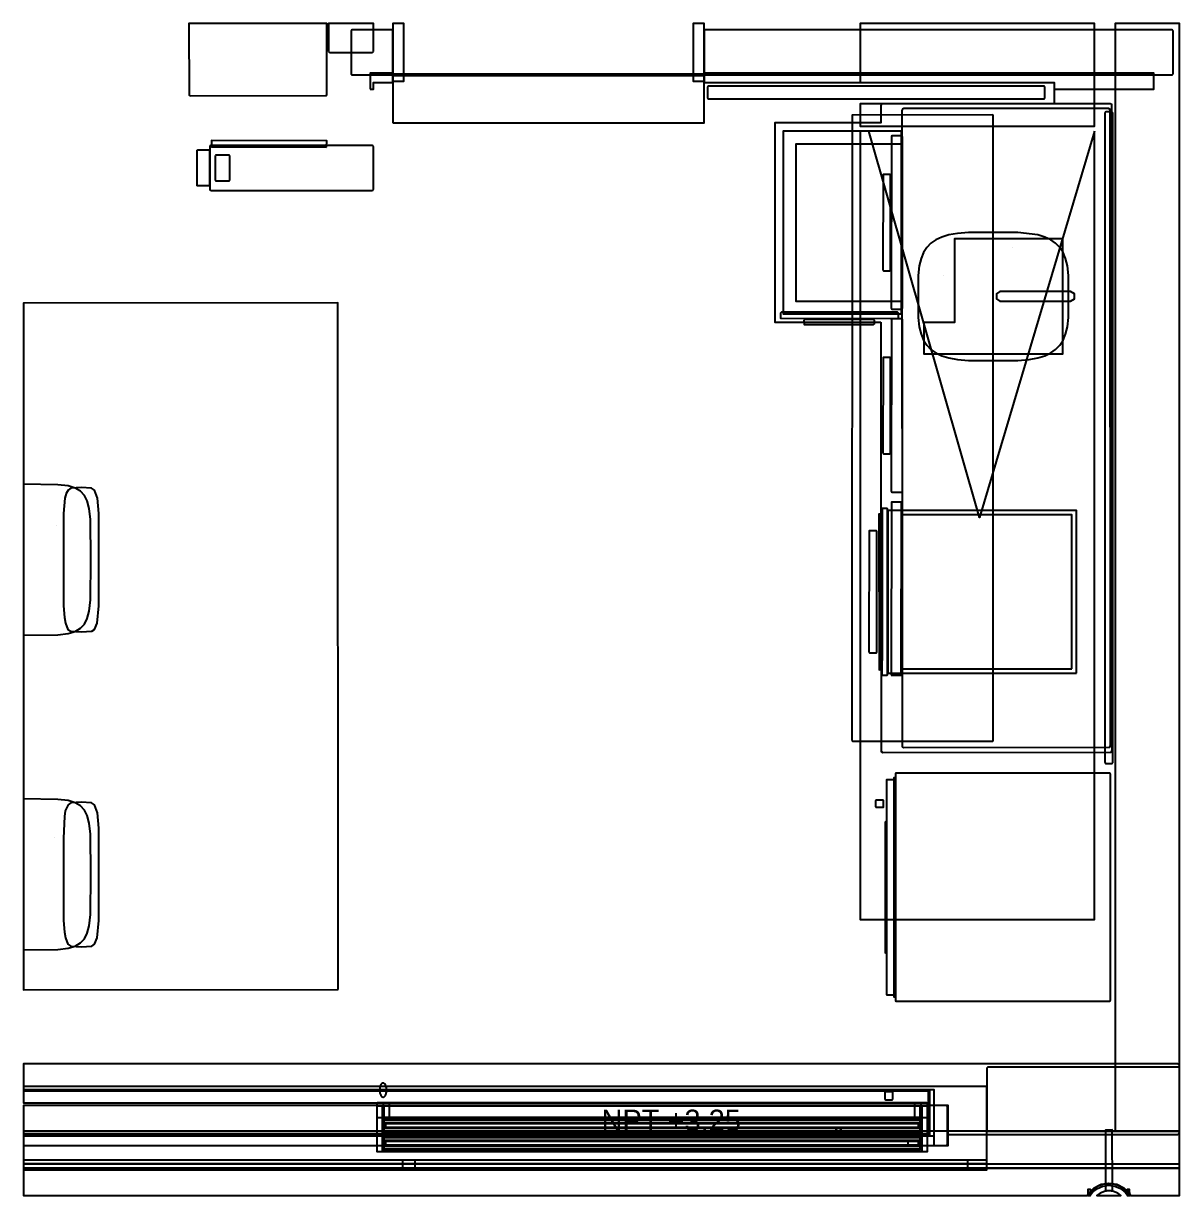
# Model space of a CAD drawing. Header units: metres. Extents: x 977.7 to 1062, y -12.2 to -3.
# Drawn here: x 1058.4 to 1062, y -12.2 to -8.55 of the extents above; entities that cross this region are included whole.
import ezdxf

# ---------------------------------------------------------------- set-up
doc = ezdxf.new("R2010")
doc.units = ezdxf.units.M
for name, color, linetype in [('CORTE', 7, 'Continuous'), ('TEXTOS', 7, 'Continuous'), ('VISTA', 8, 'Continuous')]:
    doc.layers.add(name, color=color, linetype=linetype)

msp = doc.modelspace()

# ---------------------------------------------------------------- linework, layer by layer
at = {"layer": 'CORTE'}
for points in [[(1059.35, -8.6355), (1059.3504, -8.6369), (1059.3508, -8.6381), (1059.3511, -8.6384), (1059.3513, -8.6387), (1059.3516, -8.6389), (1059.3519, -8.6392), (1059.3533, -8.6396), (1059.3545, -8.64), (1059.4236, -8.64), (1059.4855, -8.64), (1059.4869, -8.6396), (1059.4881, -8.6392), (1059.4884, -8.6389), (1059.4887, -8.6387), (1059.4889, -8.6384), (1059.4892, -8.6381), (1059.4896, -8.6369), (1059.49, -8.6355), (1059.49, -8.55), (1059.35, -8.55), (1059.35, -8.6355)], [(1059.4208, -8.5719), (1059.4204, -8.5733), (1059.42, -8.5745), (1059.42, -8.6438), (1059.42, -8.7055), (1059.4204, -8.7069), (1059.4208, -8.7081), (1059.4211, -8.7084), (1059.4213, -8.7087), (1059.4216, -8.7089), (1059.4219, -8.7092), (1059.4233, -8.7096), (1059.4245, -8.71), (1059.55, -8.71), (1059.55, -8.57), (1059.4245, -8.57), (1059.4233, -8.5704), (1059.4219, -8.5708), (1059.4216, -8.5711), (1059.4213, -8.5713), (1059.4211, -8.5716), (1059.4208, -8.5719)], [(1061.9784, -8.5711), (1061.9781, -8.5708), (1061.9769, -8.5704), (1061.9755, -8.57), (1060.7745, -8.57), (1060.52, -8.57), (1060.52, -8.71), (1060.7745, -8.71), (1061.9755, -8.71), (1061.9769, -8.7096), (1061.9781, -8.7092), (1061.9784, -8.7089), (1061.9787, -8.7087), (1061.9789, -8.7084), (1061.9792, -8.7081), (1061.9796, -8.7069), (1061.98, -8.7055), (1061.98, -8.6438), (1061.98, -8.5745), (1061.9796, -8.5733), (1061.9792, -8.5719), (1061.9789, -8.5716), (1061.9787, -8.5713), (1061.9784, -8.5711)], [(1061.8, -9.5632), (1061.8, -11.9955), (1061.8005, -11.997), (1061.8008, -11.9981), (1061.8011, -11.9984), (1061.8013, -11.9987), (1061.8017, -11.999), (1061.8019, -11.9992), (1061.8034, -11.9997), (1061.8045, -12), (1061.918, -12), (1061.9955, -12), (1061.997, -11.9995), (1061.9981, -11.9992), (1061.9984, -11.9989), (1061.9987, -11.9987), (1061.9989, -11.9984), (1061.9992, -11.9981), (1061.9995, -11.997), (1062, -11.9955), (1062, -9.5632), (1062, -8.55), (1061.8, -8.55), (1061.8, -9.5632)], [(1061.401, -11.8017), (1061.4008, -11.8019), (1061.4003, -11.8034), (1061.4, -11.8045), (1061.4, -11.918), (1061.4, -11.9955), (1061.4005, -11.997), (1061.4008, -11.9981), (1061.4011, -11.9984), (1061.4013, -11.9987), (1061.4017, -11.999), (1061.4019, -11.9992), (1061.4034, -11.9997), (1061.4045, -12), (1061.7556, -12), (1061.9955, -12), (1061.997, -11.9995), (1061.9981, -11.9992), (1061.9984, -11.9989), (1061.9987, -11.9987), (1061.9989, -11.9984), (1061.9992, -11.9981), (1061.9995, -11.997), (1062, -11.9955), (1062, -11.918), (1062, -11.8045), (1061.9997, -11.8034), (1061.9992, -11.8019), (1061.999, -11.8017), (1061.9987, -11.8013), (1061.9984, -11.8011), (1061.9981, -11.8008), (1061.997, -11.8005), (1061.9955, -11.8), (1061.7556, -11.8), (1061.4045, -11.8), (1061.4034, -11.8003), (1061.4019, -11.8008), (1061.4017, -11.801), (1061.4013, -11.8013), (1061.401, -11.8017)]]:
    msp.add_lwpolyline(points, close=True, dxfattribs=at)
at = {"layer": 'VISTA'}
for points in [[(1058.9162, -8.7738), (1058.919, -8.775), (1059.3433, -8.7743), (1059.345, -8.771), (1059.3443, -8.55), (1058.9151, -8.55), (1058.9162, -8.7738)], [(1059.552, -8.73), (1059.583, -8.73), (1059.5844, -8.7294), (1059.585, -8.728), (1059.585, -8.552), (1059.5844, -8.5506), (1059.583, -8.55), (1059.552, -8.55), (1059.5506, -8.5506), (1059.55, -8.552), (1059.55, -8.728), (1059.5506, -8.7294), (1059.552, -8.73)], [(1060.487, -8.73), (1060.518, -8.73), (1060.5194, -8.7294), (1060.52, -8.728), (1060.52, -8.552), (1060.5194, -8.5506), (1060.518, -8.55), (1060.487, -8.55), (1060.4856, -8.5506), (1060.485, -8.552), (1060.485, -8.728), (1060.4856, -8.7294), (1060.487, -8.73)], [(1061.61, -8.8), (1061.005, -8.8), (1061.005, -8.87), (1061.735, -8.87), (1061.735, -8.55), (1061.005, -8.55), (1061.005, -8.734), (1061.61, -8.734), (1061.61, -8.8)], [(1059.48, -8.755), (1059.49, -8.755), (1059.49, -8.734), (1059.55, -8.734), (1059.55, -8.705), (1059.48, -8.705), (1059.48, -8.755)], [(1059.55, -8.7125), (1060.52, -8.7125), (1060.52, -8.7075), (1059.55, -8.7075), (1059.55, -8.7125)], [(1059.55, -8.86), (1060.52, -8.86), (1060.52, -8.71), (1059.55, -8.71), (1059.55, -8.86)], [(1060.52, -8.734), (1061.61, -8.734), (1061.61, -8.755), (1061.92, -8.755), (1061.92, -8.705), (1060.52, -8.705), (1060.52, -8.734)], [(1060.533, -8.785), (1060.5711, -8.785), (1061.577, -8.785), (1061.5791, -8.7841), (1061.58, -8.782), (1061.58, -8.748), (1061.5791, -8.7459), (1061.577, -8.745), (1060.5711, -8.745), (1060.533, -8.745), (1060.5309, -8.7459), (1060.53, -8.748), (1060.53, -8.782), (1060.5309, -8.7841), (1060.533, -8.785)], [(1058.9167, -8.7733), (1058.9172, -8.7735), (1058.9165, -8.7735), (1058.9167, -8.7733)], [(1059.3435, -8.7735), (1059.3428, -8.7735), (1059.3433, -8.7733), (1059.3435, -8.7735)], [(1061.07, -9.48), (1061.0711, -10.8175), (1061.076, -10.82), (1061.7875, -10.8189), (1061.79, -10.814), (1061.7889, -8.8025), (1061.784, -8.8), (1061.076, -8.8), (1061.0718, -8.8018), (1061.07, -8.806), (1061.07, -8.86), (1060.74, -8.86), (1060.74, -9.48), (1061.07, -9.48)], [(1061.1361, -10.8025), (1061.141, -10.805), (1061.7825, -10.8039), (1061.785, -10.799), (1061.7839, -8.8175), (1061.779, -8.815), (1061.141, -8.815), (1061.1368, -8.8168), (1061.135, -8.821), (1061.1361, -10.8025)], [(1061.7685, -8.8267), (1061.7683, -8.8269), (1061.7678, -8.8286), (1061.7675, -8.8295), (1061.7675, -10.1472), (1061.7675, -10.8505), (1061.768, -10.8522), (1061.7683, -10.8531), (1061.7686, -10.8535), (1061.7688, -10.8537), (1061.7692, -10.854), (1061.7694, -10.8542), (1061.7711, -10.8547), (1061.772, -10.855), (1061.7824, -10.855), (1061.788, -10.855), (1061.7897, -10.8545), (1061.7906, -10.8542), (1061.791, -10.8539), (1061.7912, -10.8537), (1061.7914, -10.8535), (1061.7917, -10.8531), (1061.792, -10.8522), (1061.7925, -10.8505), (1061.7925, -10.1472), (1061.7925, -8.8295), (1061.7922, -8.8286), (1061.7917, -8.8269), (1061.7915, -8.8267), (1061.7912, -8.8263), (1061.791, -8.8261), (1061.7906, -8.8258), (1061.7897, -8.8255), (1061.788, -8.825), (1061.7824, -8.825), (1061.772, -8.825), (1061.7711, -8.8253), (1061.7694, -8.8258), (1061.7692, -8.826), (1061.7688, -8.8263), (1061.7685, -8.8267)], [(1060.98, -10.7833), (1060.9817, -10.785), (1061.4183, -10.785), (1061.42, -10.7833), (1061.42, -8.8367), (1061.4183, -8.835), (1060.9807, -8.8353), (1060.98, -10.7833)], [(1061.1341, -9.4541), (1061.1341, -8.8859), (1060.7659, -8.8859), (1060.7659, -9.4541), (1061.1341, -9.4541)], [(1061.735, -8.885), (1061.377, -10.0888), (1061.0327, -8.885), (1061.005, -8.885), (1061.005, -11.34), (1061.735, -11.34), (1061.735, -8.885)], [(1061.1025, -9.437), (1061.1034, -9.4391), (1061.1055, -9.44), (1061.1345, -9.44), (1061.1366, -9.4391), (1061.1375, -9.437), (1061.1375, -8.903), (1061.1366, -8.9009), (1061.1345, -8.9), (1061.1055, -8.9), (1061.1034, -8.9009), (1061.1025, -9.437)], [(1061.104, -8.9015), (1061.1034, -8.9015), (1061.1034, -8.9009), (1061.104, -8.9015)], [(1061.136, -8.9015), (1061.136, -8.9009), (1061.1366, -8.9009), (1061.136, -8.9015)], [(1058.9811, -8.9316), (1058.9808, -8.9319), (1058.9804, -8.9333), (1058.98, -8.9345), (1058.98, -9.0036), (1058.98, -9.0655), (1058.9804, -9.0669), (1058.9808, -9.0681), (1058.9811, -9.0684), (1058.9813, -9.0687), (1058.9816, -9.0689), (1058.9819, -9.0692), (1058.9833, -9.0696), (1058.9845, -9.07), (1059.2487, -9.07), (1059.4855, -9.07), (1059.4869, -9.0696), (1059.4881, -9.0692), (1059.4884, -9.0689), (1059.4887, -9.0687), (1059.4889, -9.0684), (1059.4892, -9.0681), (1059.4896, -9.0669), (1059.49, -9.0655), (1059.49, -9.0036), (1059.49, -8.9345), (1059.4896, -8.9333), (1059.4892, -8.9319), (1059.4889, -8.9316), (1059.4887, -8.9313), (1059.4884, -8.9311), (1059.4881, -8.9308), (1059.4869, -8.9304), (1059.4855, -8.93), (1059.2487, -8.93), (1058.9845, -8.93), (1058.9833, -8.9304), (1058.9819, -8.9308), (1058.9816, -8.9311), (1058.9813, -8.9313), (1058.9811, -8.9316)], [(1059.344, -8.935), (1059.345, -8.916), (1058.986, -8.915), (1058.9853, -8.9347), (1059.344, -8.935)], [(1061.1344, -9.4144), (1061.1344, -8.9256), (1060.8056, -8.9256), (1060.8056, -9.4144), (1061.1344, -9.4144)], [(1058.9404, -8.9456), (1058.9403, -8.9457), (1058.9402, -8.9461), (1058.94, -8.9467), (1058.94, -8.9933), (1058.94, -9.0533), (1058.9401, -9.0537), (1058.9403, -9.0543), (1058.9404, -9.0544), (1058.9405, -9.0545), (1058.9406, -9.0546), (1058.9407, -9.0547), (1058.9411, -9.0548), (1058.9417, -9.055), (1058.9577, -9.055), (1058.9783, -9.055), (1058.9787, -9.0549), (1058.9793, -9.0547), (1058.9794, -9.0546), (1058.9795, -9.0545), (1058.9796, -9.0544), (1058.9797, -9.0543), (1058.9799, -9.0537), (1058.98, -9.0533), (1058.98, -8.9933), (1058.98, -8.9467), (1058.9798, -8.9461), (1058.9797, -8.9457), (1058.9796, -8.9456), (1058.9795, -8.9455), (1058.9794, -8.9454), (1058.9793, -8.9453), (1058.9787, -8.9451), (1058.9783, -8.945), (1058.9577, -8.945), (1058.9417, -8.945), (1058.9411, -8.9452), (1058.9407, -8.9453), (1058.9406, -8.9454), (1058.9405, -8.9455), (1058.9404, -8.9456)], [(1058.9984, -8.9609), (1058.9975, -8.963), (1058.9975, -9.037), (1058.9984, -9.0391), (1059.0005, -9.04), (1059.0395, -9.04), (1059.0416, -9.0391), (1059.0425, -9.037), (1059.0425, -8.963), (1059.0416, -8.9609), (1059.0395, -8.96), (1059.0005, -8.96), (1058.9984, -8.9609)], [(1061.076, -9.3183), (1061.0777, -9.32), (1061.0983, -9.32), (1061.1, -9.3183), (1061.1, -9.0217), (1061.0983, -9.02), (1061.0767, -9.0203), (1061.076, -9.3183)], [(1061.195, -9.2821), (1061.1894, -9.3049), (1061.1861, -9.3347), (1061.1861, -9.4653), (1061.1894, -9.4951), (1061.195, -9.5179), (1061.2029, -9.5366), (1061.2131, -9.5522), (1061.2258, -9.5653), (1061.2411, -9.5761), (1061.2595, -9.5848), (1061.2814, -9.5915), (1061.3083, -9.5962), (1061.3433, -9.5991), (1061.4967, -9.5991), (1061.5317, -9.5962), (1061.5586, -9.5915), (1061.5805, -9.5848), (1061.5989, -9.5761), (1061.6142, -9.5653), (1061.6269, -9.5522), (1061.6371, -9.5366), (1061.645, -9.5179), (1061.6506, -9.4951), (1061.6539, -9.4653), (1061.6539, -9.3347), (1061.6506, -9.3049), (1061.645, -9.2821), (1061.6371, -9.2634), (1061.6269, -9.2478), (1061.6142, -9.2347), (1061.5989, -9.2239), (1061.5805, -9.2152), (1061.5586, -9.2085), (1061.4967, -9.2009), (1061.3433, -9.2009), (1061.3083, -9.2038), (1061.2814, -9.2085), (1061.2595, -9.2152), (1061.2411, -9.2239), (1061.2258, -9.2347), (1061.2131, -9.2478), (1061.2029, -9.2634), (1061.195, -9.2821)], [(1061.205, -9.48), (1061.3, -9.48), (1061.3, -9.22), (1061.635, -9.22), (1061.635, -9.58), (1061.205, -9.58), (1061.205, -9.48)], [(1061.4792, -9.2464), (1061.4792, -9.2464), (1061.4792, -9.2464), (1061.4792, -9.2464)], [(1061.2659, -9.3364), (1061.2659, -9.3364), (1061.2659, -9.3364), (1061.2659, -9.3364)], [(1061.66, -9.415), (1061.673, -9.4075), (1061.673, -9.3925), (1061.66, -9.385), (1061.44, -9.385), (1061.4296, -9.3925), (1061.4296, -9.4075), (1061.44, -9.415), (1061.66, -9.415)], [(1059.3795, -11.5588), (1059.3788, -9.4205), (1058.4, -9.4208), (1058.4, -11.5591), (1059.3795, -11.5588)], [(1061.122, -9.469), (1061.125, -9.466), (1061.125, -9.452), (1061.122, -9.449), (1060.76, -9.449), (1060.757, -9.452), (1060.7579, -9.4681), (1061.122, -9.469)], [(1061.104, -9.4385), (1061.104, -9.4391), (1061.1034, -9.4391), (1061.104, -9.4385)], [(1061.136, -9.4385), (1061.1366, -9.4385), (1061.1366, -9.4391), (1061.136, -9.4385)], [(1061.047, -9.488), (1061.05, -9.485), (1061.05, -9.475), (1061.047, -9.472), (1060.833, -9.472), (1060.83, -9.475), (1060.8309, -9.4871), (1061.047, -9.488)], [(1061.1025, -10.007), (1061.1034, -10.0091), (1061.1055, -10.01), (1061.1345, -10.01), (1061.1366, -10.0091), (1061.1375, -10.007), (1061.1375, -9.473), (1061.1366, -9.4709), (1061.1345, -9.47), (1061.1055, -9.47), (1061.1034, -9.4709), (1061.1025, -10.007)], [(1061.104, -9.4715), (1061.1034, -9.4715), (1061.1034, -9.4709), (1061.104, -9.4715)], [(1061.136, -9.4715), (1061.136, -9.4709), (1061.1366, -9.4709), (1061.136, -9.4715)], [(1061.076, -9.8883), (1061.0777, -9.89), (1061.0983, -9.89), (1061.1, -9.8883), (1061.1, -9.5917), (1061.0983, -9.59), (1061.0767, -9.5903), (1061.076, -9.8883)], [(1058.5071, -10.4537), (1058.5395, -10.4498), (1058.5614, -10.4431), (1058.5776, -10.4335), (1058.5899, -10.4204), (1058.5989, -10.4031), (1058.6051, -10.3797), (1058.6088, -10.3451), (1058.61, -10.22), (1058.6088, -10.0949), (1058.6051, -10.0603), (1058.5989, -10.0369), (1058.5899, -10.0196), (1058.5776, -10.0065), (1058.5614, -9.9969), (1058.5395, -9.9902), (1058.5071, -9.9863), (1058.4, -9.9851), (1058.4, -10.4549), (1058.5071, -10.4537)], [(1058.5252, -10.3637), (1058.5274, -10.4003), (1058.5308, -10.4176), (1058.5385, -10.4368), (1058.5475, -10.4429), (1058.5802, -10.445), (1058.6125, -10.4429), (1058.621, -10.4368), (1058.6296, -10.4176), (1058.635, -10.3637), (1058.635, -10.0763), (1058.6304, -10.0279), (1058.6215, -10.0032), (1058.6124, -9.9971), (1058.5798, -9.995), (1058.5475, -9.9971), (1058.539, -10.0032), (1058.5333, -10.0135), (1058.5293, -10.0279), (1058.5252, -10.0763), (1058.5252, -10.3637)], [(1061.104, -10.0085), (1061.104, -10.0091), (1061.1034, -10.0091), (1061.104, -10.0085)], [(1061.136, -10.0085), (1061.1366, -10.0085), (1061.1366, -10.0091), (1061.136, -10.0085)], [(1061.071, -10.5735), (1061.0725, -10.574), (1061.073, -10.0665), (1061.0715, -10.0661), (1061.071, -10.5735)], [(1061.071, -10.5735), (1061.0725, -10.574), (1061.073, -10.0665), (1061.0715, -10.0661), (1061.071, -10.5735)], [(1061.073, -10.5783), (1061.0747, -10.58), (1061.0893, -10.58), (1061.091, -10.5783), (1061.091, -10.0617), (1061.0893, -10.06), (1061.0737, -10.0603), (1061.073, -10.5783)], [(1061.6794, -10.5734), (1061.6794, -10.0666), (1061.0916, -10.0666), (1061.0916, -10.5734), (1061.6794, -10.5734)], [(1061.1025, -10.5796), (1061.1336, -10.58), (1061.134, -10.0404), (1061.1029, -10.0404), (1061.1025, -10.5796)], [(1061.1025, -10.5796), (1061.1336, -10.58), (1061.134, -10.0404), (1061.1029, -10.0404), (1061.1025, -10.5796)], [(1061.072, -10.562), (1061.071, -10.077), (1061.064, -10.078), (1061.0643, -10.5627), (1061.072, -10.562)], [(1061.075, -10.534), (1061.074, -10.105), (1061.067, -10.106), (1061.0673, -10.5347), (1061.075, -10.534)], [(1061.07, -10.5297), (1061.0717, -10.53), (1061.072, -10.1103), (1061.0703, -10.1103), (1061.07, -10.5297)], [(1061.07, -10.5297), (1061.0717, -10.53), (1061.072, -10.1103), (1061.0703, -10.1103), (1061.07, -10.5297)], [(1061.07, -10.5297), (1061.0717, -10.53), (1061.072, -10.1103), (1061.0703, -10.1103), (1061.07, -10.5297)], [(1061.6646, -10.5596), (1061.6646, -10.0804), (1061.1354, -10.0804), (1061.1354, -10.5596), (1061.6646, -10.5596)], [(1058.5037, -10.1133), (1058.5037, -10.1133), (1058.5037, -10.1133), (1058.5037, -10.1133)], [(1061.0325, -10.5083), (1061.0342, -10.51), (1061.0558, -10.51), (1061.0575, -10.5083), (1061.0575, -10.1317), (1061.0558, -10.13), (1061.0332, -10.1303), (1061.0325, -10.5083)], [(1061.108, -11.575), (1061.111, -11.572), (1061.111, -10.908), (1061.108, -10.905), (1061.09, -10.905), (1061.087, -10.908), (1061.0879, -11.5741), (1061.108, -11.575)], [(1061.0895, -11.575), (1061.1085, -11.575), (1061.1103, -11.5743), (1061.111, -11.5725), (1061.111, -10.9075), (1061.1103, -10.9057), (1061.1085, -10.905), (1061.0895, -10.905), (1061.0877, -10.9057), (1061.087, -10.9075), (1061.087, -11.5725), (1061.0877, -11.5743), (1061.0895, -11.575)], [(1061.1105, -10.905), (1061.1145, -10.905), (1061.1149, -10.9049), (1061.115, -10.9045), (1061.115, -10.8995), (1061.1149, -10.8991), (1061.1145, -10.899), (1061.1105, -10.899), (1061.1101, -10.8991), (1061.11, -10.8995), (1061.11, -10.9045), (1061.1101, -10.9049), (1061.1105, -10.905)], [(1061.11, -11.5745), (1061.1145, -11.575), (1061.115, -10.9055), (1061.1105, -10.9051), (1061.11, -11.5745)], [(1061.11, -11.5745), (1061.1145, -11.575), (1061.115, -10.9055), (1061.1105, -10.9051), (1061.11, -11.5745)], [(1061.118, -11.595), (1061.782, -11.595), (1061.7841, -11.5941), (1061.785, -11.592), (1061.785, -10.888), (1061.7841, -10.8859), (1061.782, -10.885), (1061.118, -10.885), (1061.1159, -10.8859), (1061.115, -10.888), (1061.115, -11.592), (1061.1159, -11.5941), (1061.118, -11.595)], [(1058.5071, -11.4337), (1058.5395, -11.4298), (1058.5614, -11.4231), (1058.5776, -11.4135), (1058.5899, -11.4004), (1058.5989, -11.3831), (1058.6051, -11.3597), (1058.6088, -11.3251), (1058.61, -11.2), (1058.6088, -11.0749), (1058.6051, -11.0403), (1058.5989, -11.0169), (1058.5899, -10.9996), (1058.5776, -10.9865), (1058.5614, -10.9769), (1058.5395, -10.9702), (1058.5071, -10.9663), (1058.4, -10.9651), (1058.4, -11.4349), (1058.5071, -11.4337)], [(1058.5252, -11.3437), (1058.5274, -11.3803), (1058.5308, -11.3976), (1058.5385, -11.4168), (1058.5475, -11.4229), (1058.5802, -11.425), (1058.6125, -11.4229), (1058.621, -11.4168), (1058.6296, -11.3976), (1058.635, -11.3437), (1058.635, -11.0563), (1058.6304, -11.0079), (1058.6215, -10.9832), (1058.6124, -10.9771), (1058.5798, -10.975), (1058.5475, -10.9771), (1058.539, -10.9832), (1058.5304, -11.0024), (1058.5275, -11.0197), (1058.5243, -11.0874), (1058.5252, -11.3437)], [(1061.0539, -10.9696), (1061.0538, -10.9697), (1061.0537, -10.9701), (1061.0535, -10.9707), (1061.0535, -10.9782), (1061.0535, -10.9893), (1061.0536, -10.9897), (1061.0538, -10.9903), (1061.0539, -10.9904), (1061.054, -10.9905), (1061.0541, -10.9906), (1061.0542, -10.9907), (1061.0546, -10.9908), (1061.0552, -10.991), (1061.0639, -10.991), (1061.0768, -10.991), (1061.0772, -10.9909), (1061.0778, -10.9907), (1061.0779, -10.9906), (1061.078, -10.9905), (1061.0781, -10.9904), (1061.0782, -10.9903), (1061.0784, -10.9897), (1061.0785, -10.9893), (1061.0785, -10.9782), (1061.0785, -10.9707), (1061.0783, -10.9701), (1061.0782, -10.9697), (1061.0781, -10.9696), (1061.078, -10.9695), (1061.0779, -10.9694), (1061.0778, -10.9693), (1061.0772, -10.9691), (1061.0768, -10.969), (1061.0639, -10.969), (1061.0552, -10.969), (1061.0546, -10.9692), (1061.0542, -10.9693), (1061.0541, -10.9694), (1061.054, -10.9695), (1061.0539, -10.9696)], [(1061.1125, -11.4996), (1061.1151, -11.5), (1061.1155, -10.9804), (1061.1129, -10.9804), (1061.1125, -11.4996)], [(1061.1125, -11.4996), (1061.1151, -11.5), (1061.1155, -10.9804), (1061.1129, -10.9804), (1061.1125, -11.4996)], [(1061.1125, -11.4996), (1061.1151, -11.5), (1061.1155, -10.9804), (1061.1129, -10.9804), (1061.1125, -11.4996)], [(1061.087, -11.443), (1061.087, -11.037), (1061.085, -11.035), (1061.083, -11.037), (1061.0836, -11.4444), (1061.087, -11.443)], [(1058.4978, -11.0849), (1058.4978, -11.0849), (1058.4978, -11.0849), (1058.4978, -11.0849)], [(1058.5802, -11.425), (1058.5802, -11.425), (1058.5802, -11.425), (1058.5802, -11.425)], [(1061.1105, -11.581), (1061.1145, -11.581), (1061.1149, -11.5809), (1061.115, -11.5805), (1061.115, -11.5755), (1061.1149, -11.5751), (1061.1145, -11.575), (1061.1105, -11.575), (1061.1101, -11.5751), (1061.11, -11.5755), (1061.11, -11.5805), (1061.1101, -11.5809), (1061.1105, -11.581)], [(1061.221, -11.8695), (1061.221, -11.9185), (1061.278, -11.9185), (1061.278, -12.01), (1061.995, -12.01), (1062, -12.005), (1062, -11.795), (1061.995, -11.79), (1058.4, -11.79), (1058.4, -11.8695), (1061.221, -11.8695)], [(1061.221, -11.8695), (1061.221, -11.9185), (1061.278, -11.9185), (1061.278, -12.0455), (1058.4, -12.0455), (1058.4, -12.1), (1061.4, -12.1), (1061.4, -11.86), (1058.4, -11.86), (1058.4, -11.8695), (1061.221, -11.8695)], [(1059.531, -11.8715), (1059.5308, -11.8688), (1059.5307, -11.8666), (1059.5303, -11.8641), (1059.5299, -11.862), (1059.5292, -11.8597), (1059.5286, -11.8578), (1059.5276, -11.8559), (1059.5269, -11.8543), (1059.5257, -11.8529), (1059.5248, -11.8517), (1059.5235, -11.8508), (1059.5224, -11.8501), (1059.5211, -11.8497), (1059.52, -11.8495), (1059.5187, -11.8498), (1059.5176, -11.8501), (1059.5163, -11.8509), (1059.5152, -11.8517), (1059.5141, -11.8531), (1059.5131, -11.8543), (1059.5122, -11.8562), (1059.5114, -11.8578), (1059.5107, -11.8601), (1059.5101, -11.862), (1059.5096, -11.8645), (1059.5093, -11.8666), (1059.5091, -11.8693), (1059.509, -11.8715), (1059.5092, -11.8742), (1059.5093, -11.8764), (1059.5097, -11.8789), (1059.5101, -11.881), (1059.5108, -11.8833), (1059.5114, -11.8852), (1059.5124, -11.8871), (1059.5131, -11.8887), (1059.5143, -11.8901), (1059.5152, -11.8913), (1059.5165, -11.8922), (1059.5176, -11.8929), (1059.5189, -11.8933), (1059.52, -11.8935), (1059.5213, -11.8932), (1059.5224, -11.8929), (1059.5237, -11.8921), (1059.5248, -11.8913), (1059.5259, -11.8899), (1059.5269, -11.8887), (1059.5278, -11.8868), (1059.5286, -11.8852), (1059.5293, -11.8829), (1059.5299, -11.881), (1059.5304, -11.8785), (1059.5307, -11.8764), (1059.5309, -11.8737), (1059.531, -11.8715)], [(1061.218, -11.8735), (1061.218, -11.8705), (1058.4, -11.8705), (1058.4, -11.8735), (1061.218, -11.8735)], [(1061.218, -11.9115), (1061.218, -11.8735), (1058.4, -11.8735), (1058.4, -11.9115), (1061.218, -11.9115)], [(1061.0834, -11.8774), (1061.0825, -11.8795), (1061.0825, -11.8985), (1061.0834, -11.9006), (1061.0855, -11.9015), (1061.1045, -11.9015), (1061.1066, -11.9006), (1061.1075, -11.8985), (1061.1075, -11.8795), (1061.1066, -11.8774), (1061.1045, -11.8765), (1061.0855, -11.8765), (1061.0834, -11.8774)], [(1061.218, -12.0135), (1061.221, -12.0135), (1061.221, -11.8705), (1061.218, -11.8705), (1061.218, -12.0135)], [(1061.221, -11.8705), (1061.221, -12.0135), (1061.236, -12.0135), (1061.236, -11.8705), (1061.221, -11.8705)], [(1061.273, -12.0445), (1061.2758, -12.0433), (1061.277, -12.0405), (1061.277, -11.9235), (1061.2758, -11.9207), (1061.273, -11.9195), (1058.4, -11.9195), (1058.4, -12.0435), (1061.273, -12.0445)], [(1059.5006, -11.9121), (1059.5, -11.9135), (1059.5, -11.9545), (1059.5006, -11.9559), (1059.502, -11.9565), (1059.538, -11.9565), (1059.5394, -11.9559), (1059.54, -11.9545), (1059.54, -11.9135), (1059.5394, -11.9121), (1059.538, -11.9115), (1059.502, -11.9115), (1059.5006, -11.9121)], [(1059.5, -11.9215), (1059.5, -12.0075), (1059.518, -12.0075), (1059.518, -11.9215), (1059.5, -11.9215)], [(1061.193, -11.9565), (1061.195, -11.9545), (1061.195, -11.9135), (1061.193, -11.9115), (1059.522, -11.9115), (1059.52, -11.9135), (1059.52, -11.9545), (1059.522, -11.9565), (1061.193, -11.9565)], [(1059.52, -11.9755), (1061.195, -11.9755), (1061.195, -11.9215), (1059.52, -11.9215), (1059.52, -11.9755)], [(1059.5225, -12.0015), (1061.1925, -12.0015), (1061.1925, -11.9215), (1059.5225, -11.9215), (1059.5225, -12.0015)], [(1061.154, -12.0405), (1061.1544, -12.0416), (1061.1547, -12.0428), (1061.155, -12.0431), (1061.1552, -12.0433), (1061.1554, -12.0435), (1061.1945, -12.0435), (1061.1945, -12.0445), (1061.1947, -12.0445), (1061.232, -12.0445), (1061.2331, -12.0441), (1061.2343, -12.0438), (1061.2346, -12.0435), (1061.2348, -12.0433), (1061.235, -12.0431), (1061.2353, -12.0428), (1061.2356, -12.0416), (1061.236, -12.0405), (1061.236, -11.9815), (1061.236, -11.9235), (1061.2356, -11.9223), (1061.2353, -11.9212), (1061.235, -11.9209), (1061.2348, -11.9207), (1061.2346, -11.9205), (1061.2343, -11.9202), (1061.2331, -11.9199), (1061.232, -11.9195), (1061.218, -11.9195), (1061.218, -12.0105), (1061.154, -12.0105), (1061.154, -12.0175), (1061.197, -12.0175), (1061.197, -12.0305), (1061.154, -12.0305), (1061.154, -12.0405)], [(1061.1756, -11.9121), (1061.175, -11.9135), (1061.175, -11.9545), (1061.1756, -11.9559), (1061.177, -11.9565), (1061.213, -11.9565), (1061.2144, -11.9559), (1061.215, -11.9545), (1061.215, -11.9135), (1061.2144, -11.9121), (1061.213, -11.9115), (1061.177, -11.9115), (1061.1756, -11.9121)], [(1061.197, -11.9215), (1061.197, -12.0075), (1061.215, -12.0075), (1061.215, -11.9215), (1061.197, -11.9215)], [(1061.2755, -11.921), (1061.2755, -11.9217), (1061.2753, -11.9212), (1061.2755, -11.921)], [(1059.518, -11.9625), (1061.197, -11.9625), (1061.197, -11.9565), (1059.518, -11.9565), (1059.518, -11.9625)], [(1059.518, -11.9565), (1059.518, -11.9625), (1059.53, -11.9625), (1059.53, -11.9565), (1059.518, -11.9565)], [(1059.52, -11.9645), (1061.195, -11.9645), (1061.195, -11.9625), (1059.52, -11.9625), (1059.52, -11.9645)], [(1059.52, -11.9625), (1059.52, -11.9645), (1059.53, -11.9645), (1059.53, -11.9625), (1059.52, -11.9625)], [(1061.195, -11.9735), (1061.195, -11.969), (1061.195, -11.9645), (1060.3509, -11.9645), (1059.52, -11.9645), (1059.52, -11.969), (1059.52, -11.9735), (1060.3641, -11.9735), (1061.195, -11.9735)], [(1061.185, -11.9565), (1061.185, -11.9625), (1061.197, -11.9625), (1061.197, -11.9565), (1061.185, -11.9565)], [(1061.185, -11.9625), (1061.185, -11.9645), (1061.195, -11.9645), (1061.195, -11.9625), (1061.185, -11.9625)], [(1062, -12.0045), (1061.9955, -12), (1058.4, -12), (1058.4, -12.2), (1061.7128, -12.2), (1061.7161, -12.1936), (1061.7336, -12.1761), (1061.7556, -12.1649), (1061.78, -12.161), (1061.8044, -12.1649), (1061.8264, -12.1761), (1061.8439, -12.1936), (1061.8472, -12.2), (1062, -12.2), (1062, -12.0045)], [(1061.218, -12.0105), (1061.218, -12.0075), (1058.4, -12.0075), (1058.4, -12.0105), (1061.218, -12.0105)], [(1059.518, -12.0075), (1061.197, -12.0075), (1061.197, -12.0015), (1059.518, -12.0015), (1059.518, -12.0075)], [(1059.518, -12.0015), (1059.518, -12.0075), (1059.53, -12.0075), (1059.53, -12.0015), (1059.518, -12.0015)], [(1059.518, -12.0075), (1059.518, -12.0115), (1059.53, -12.0115), (1059.53, -12.0075), (1059.518, -12.0075)], [(1059.52, -11.9755), (1061.195, -11.9755), (1061.195, -11.9735), (1059.52, -11.9735), (1059.52, -11.9755)], [(1059.52, -11.9735), (1059.52, -11.9755), (1059.53, -11.9755), (1059.53, -11.9735), (1059.52, -11.9735)], [(1059.5225, -11.9905), (1061.1925, -11.9905), (1061.1925, -11.9735), (1059.5225, -11.9735), (1059.5225, -11.9905)], [(1059.5225, -11.9735), (1059.5225, -11.9905), (1059.5285, -11.9905), (1059.5285, -11.9735), (1059.5225, -11.9735)], [(1059.5225, -11.9905), (1061.1925, -11.9905), (1061.1925, -11.9885), (1059.5225, -11.9885), (1059.5225, -11.9905)], [(1059.5225, -11.9885), (1059.5225, -11.9905), (1059.5325, -11.9905), (1059.5325, -11.9885), (1059.5225, -11.9885)], [(1061.1925, -11.9995), (1061.1925, -11.995), (1061.1925, -11.9905), (1060.3509, -11.9905), (1059.5225, -11.9905), (1059.5225, -11.995), (1059.5225, -11.9995), (1060.3641, -11.9995), (1061.1925, -11.9995)], [(1059.5225, -12.0015), (1061.1925, -12.0015), (1061.1925, -11.9995), (1059.5225, -11.9995), (1059.5225, -12.0015)], [(1059.5225, -11.9995), (1059.5225, -12.0015), (1059.5325, -12.0015), (1059.5325, -11.9995), (1059.5225, -11.9995)], [(1060.9396, -12.0057), (1060.9336, -12.0045), (1060.9302, -11.9994), (1060.9311, -11.9935), (1060.9359, -11.9898), (1060.942, -11.9906), (1060.9457, -11.9954), (1060.9447, -12.0022), (1060.9396, -12.0057)], [(1061.1825, -11.9885), (1061.1825, -11.9905), (1061.1925, -11.9905), (1061.1925, -11.9885), (1061.1825, -11.9885)], [(1061.1825, -11.9995), (1061.1825, -12.0015), (1061.1925, -12.0015), (1061.1925, -11.9995), (1061.1825, -11.9995)], [(1061.185, -11.9735), (1061.185, -11.9755), (1061.195, -11.9755), (1061.195, -11.9735), (1061.185, -11.9735)], [(1061.185, -12.0015), (1061.185, -12.0075), (1061.197, -12.0075), (1061.197, -12.0015), (1061.185, -12.0015)], [(1061.1865, -11.9735), (1061.1865, -11.9905), (1061.1925, -11.9905), (1061.1925, -11.9735), (1061.1865, -11.9735)], [(1061.791, -12.184), (1061.79, -11.995), (1061.769, -11.996), (1061.7693, -12.1847), (1061.791, -12.184)], [(1061.218, -12.0135), (1061.218, -12.0105), (1058.4, -12.0105), (1058.4, -12.0135), (1061.218, -12.0135)], [(1059.5, -12.0105), (1059.5, -12.0625), (1059.518, -12.0625), (1059.518, -12.0105), (1059.5, -12.0105)], [(1059.518, -12.0175), (1061.197, -12.0175), (1061.197, -12.0115), (1059.518, -12.0115), (1059.518, -12.0175)], [(1059.518, -12.0115), (1059.518, -12.0175), (1059.53, -12.0175), (1059.53, -12.0115), (1059.518, -12.0115)], [(1059.52, -12.0305), (1061.195, -12.0305), (1061.195, -12.0105), (1059.52, -12.0105), (1059.52, -12.0305)], [(1059.52, -12.0195), (1061.195, -12.0195), (1061.195, -12.0175), (1059.52, -12.0175), (1059.52, -12.0195)], [(1059.52, -12.0175), (1059.52, -12.0195), (1059.53, -12.0195), (1059.53, -12.0175), (1059.52, -12.0175)], [(1061.195, -12.0285), (1061.195, -12.024), (1061.195, -12.0195), (1060.3509, -12.0195), (1059.52, -12.0195), (1059.52, -12.024), (1059.52, -12.0285), (1060.3641, -12.0285), (1061.195, -12.0285)], [(1059.52, -12.0305), (1061.195, -12.0305), (1061.195, -12.0285), (1059.52, -12.0285), (1059.52, -12.0305)], [(1059.52, -12.0285), (1059.52, -12.0305), (1059.53, -12.0305), (1059.53, -12.0285), (1059.52, -12.0285)], [(1059.5225, -12.0565), (1061.1925, -12.0565), (1061.1925, -12.0105), (1059.5225, -12.0105), (1059.5225, -12.0565)], [(1059.5225, -12.0455), (1061.1925, -12.0455), (1061.1925, -12.0285), (1059.5225, -12.0285), (1059.5225, -12.0455)], [(1059.5225, -12.0285), (1059.5225, -12.0455), (1059.5285, -12.0455), (1059.5285, -12.0285), (1059.5225, -12.0285)], [(1059.5225, -12.0455), (1061.1925, -12.0455), (1061.1925, -12.0435), (1059.5225, -12.0435), (1059.5225, -12.0455)], [(1059.5225, -12.0435), (1059.5225, -12.0455), (1059.5325, -12.0455), (1059.5325, -12.0435), (1059.5225, -12.0435)], [(1061.1825, -12.0435), (1061.1825, -12.0455), (1061.1925, -12.0455), (1061.1925, -12.0435), (1061.1825, -12.0435)], [(1061.185, -12.0115), (1061.185, -12.0175), (1061.197, -12.0175), (1061.197, -12.0115), (1061.185, -12.0115)], [(1061.185, -12.0175), (1061.185, -12.0195), (1061.195, -12.0195), (1061.195, -12.0175), (1061.185, -12.0175)], [(1061.185, -12.0285), (1061.185, -12.0305), (1061.195, -12.0305), (1061.195, -12.0285), (1061.185, -12.0285)], [(1061.1865, -12.0285), (1061.1865, -12.0455), (1061.1925, -12.0455), (1061.1925, -12.0285), (1061.1865, -12.0285)], [(1061.197, -12.0105), (1061.197, -12.0625), (1061.215, -12.0625), (1061.215, -12.0105), (1061.197, -12.0105)], [(1061.2753, -12.0428), (1061.2755, -12.0423), (1061.2755, -12.043), (1061.2753, -12.0428)], [(1059.518, -12.0625), (1061.197, -12.0625), (1061.197, -12.0565), (1059.518, -12.0565), (1059.518, -12.0625)], [(1059.518, -12.0565), (1059.518, -12.0625), (1059.53, -12.0625), (1059.53, -12.0565), (1059.518, -12.0565)], [(1061.1925, -12.0545), (1061.1925, -12.05), (1061.1925, -12.0455), (1060.3509, -12.0455), (1059.5225, -12.0455), (1059.5225, -12.05), (1059.5225, -12.0545), (1060.3641, -12.0545), (1061.1925, -12.0545)], [(1059.5225, -12.0565), (1061.1925, -12.0565), (1061.1925, -12.0545), (1059.5225, -12.0545), (1059.5225, -12.0565)], [(1059.5225, -12.0545), (1059.5225, -12.0565), (1059.5325, -12.0565), (1059.5325, -12.0545), (1059.5225, -12.0545)], [(1061.1825, -12.0545), (1061.1825, -12.0565), (1061.1925, -12.0565), (1061.1925, -12.0545), (1061.1825, -12.0545)], [(1061.185, -12.0565), (1061.185, -12.0625), (1061.197, -12.0625), (1061.197, -12.0565), (1061.185, -12.0565)], [(1058.4, -12.09), (1058.4, -12.12), (1061.4, -12.12), (1061.4, -12.09), (1058.4, -12.09)], [(1062, -12.1135), (1061.9995, -12.102), (1058.4, -12.1021), (1058.4, -12.1137), (1062, -12.1135)], [(1062, -12.116), (1058.4, -12.1155), (1058.4, -12.2), (1061.7128, -12.2), (1061.7161, -12.1936), (1061.7336, -12.1761), (1061.7556, -12.1649), (1061.78, -12.161), (1061.8044, -12.1649), (1061.8264, -12.1761), (1061.8439, -12.1936), (1061.8472, -12.2), (1062, -12.2), (1062, -12.116)], [(1059.62, -12.12), (1059.62, -12.1055), (1059.62, -12.09), (1059.6006, -12.09), (1059.58, -12.09), (1059.58, -12.1045), (1059.58, -12.12), (1059.5994, -12.12), (1059.62, -12.12)], [(1061.4, -12.12), (1061.4, -12.1055), (1061.4, -12.09), (1061.371, -12.09), (1061.34, -12.09), (1061.34, -12.1045), (1061.34, -12.12), (1061.369, -12.12), (1061.4, -12.12)], [(1061.8344, -12.1856), (1061.8185, -12.1733), (1061.7999, -12.1656), (1061.78, -12.163), (1061.7601, -12.1656), (1061.7415, -12.1733), (1061.7256, -12.1856), (1061.7145, -12.2), (1061.7207, -12.2), (1061.7291, -12.1891), (1061.744, -12.1776), (1061.7614, -12.1705), (1061.78, -12.168), (1061.7986, -12.1705), (1061.816, -12.1776), (1061.8309, -12.1891), (1061.8393, -12.2), (1061.8455, -12.2), (1061.8344, -12.1856)], [(1061.7225, -12.18), (1061.7145, -12.181), (1061.7145, -12.2), (1061.7227, -12.2), (1061.7225, -12.18)], [(1061.8075, -12.1924), (1061.7942, -12.1869), (1061.78, -12.185), (1061.7658, -12.1869), (1061.7525, -12.1924), (1061.7426, -12.2), (1061.8174, -12.2), (1061.8075, -12.1924)], [(1061.8445, -12.18), (1061.8365, -12.181), (1061.8365, -12.2), (1061.8447, -12.2), (1061.8445, -12.18)]]:
    msp.add_lwpolyline(points, close=True, dxfattribs=at)

# ---------------------------------------------------------------- texts
at = {"layer": 'TEXTOS'}
msp.add_text('NPT +3,25', height=0.0675, dxfattribs=at).set_placement((1060.2, -12))

doc.saveas('drawing.dxf')
